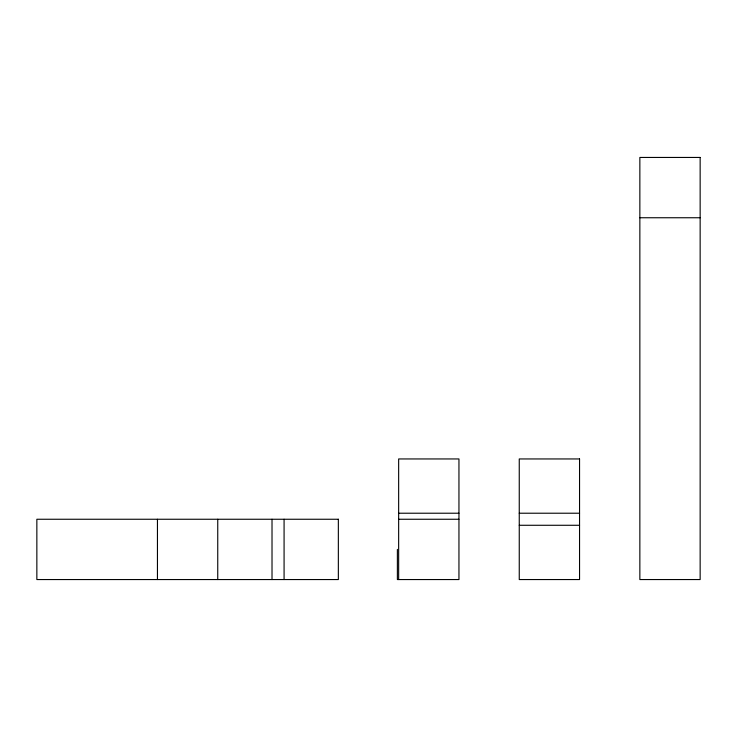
<?xml version="1.0" encoding="UTF-8"?>
<svg xmlns="http://www.w3.org/2000/svg" width="737" height="737" viewBox="0 0 737 737"><rect width="100%" height="100%" fill="white"/><g stroke="black" fill="none" stroke-linecap="round" stroke-linejoin="round"><path stroke-width="1.11" d="M639.854 217.747L700.15 217.747M398.653 513.219L458.948 513.219M519.253 513.219L579.549 513.219M398.653 519.253L458.948 519.253M519.253 525.278L579.549 525.278M398.653 579.549L398.653 458.948L458.948 458.948L458.948 579.549L397.381 579.549L397.381 549.397M284.077 519.253L284.077 579.549M272.017 519.253L272.017 579.549M217.747 519.253L217.747 579.549M157.451 519.253L157.451 579.549M700.15 157.451L639.854 157.451L639.854 579.549L700.15 579.549L700.15 157.451M579.549 458.948L519.253 458.948L519.253 579.549L579.549 579.549L579.549 458.948M338.347 519.253L36.85 519.253L36.85 579.549L338.347 579.549L338.347 519.253"/></g></svg>
